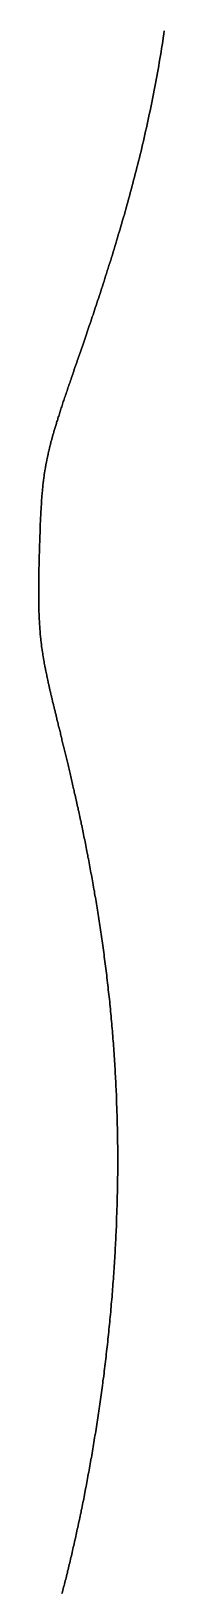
# Model space of a CAD drawing. Header units: inches. Extents: x 130170 to 284068, y 377793 to 804530.
# Drawn here: x 259846.8 to 259855.2, y 743244.7 to 743349.8 of the extents above; entities that cross this region are included whole.
import ezdxf

# ---------------------------------------------------------------- set-up
doc = ezdxf.new("R2010")
doc.units = ezdxf.units.IN
doc.header["$MEASUREMENT"] = 0
doc.layers.add('muni_il', color=7, linetype='Continuous')

msp = doc.modelspace()

# ---------------------------------------------------------------- linework, layer by layer
at = {"layer": 'muni_il'}
for points in [[(259848.36, 743244.63), (259848.39, 743244.73), (259848.42, 743244.84), (259848.44, 743244.94), (259848.47, 743245.05), (259848.5, 743245.16), (259848.52, 743245.26), (259848.55, 743245.37), (259848.58, 743245.48), (259848.61, 743245.59), (259848.63, 743245.69), (259848.66, 743245.8), (259848.69, 743245.91), (259848.72, 743246.02), (259848.74, 743246.14), (259848.77, 743246.25), (259848.8, 743246.36), (259848.82, 743246.47), (259848.85, 743246.58), (259848.88, 743246.7), (259848.91, 743246.81), (259848.93, 743246.93), (259848.96, 743247.04), (259848.99, 743247.16), (259849.02, 743247.27), (259849.04, 743247.39), (259849.07, 743247.51), (259849.1, 743247.62), (259849.12, 743247.74), (259849.15, 743247.86), (259849.18, 743247.98), (259849.21, 743248.1), (259849.23, 743248.22), (259849.26, 743248.34), (259849.29, 743248.46), (259849.31, 743248.59), (259849.34, 743248.71), (259849.37, 743248.83), (259849.39, 743248.96), (259849.42, 743249.08), (259849.45, 743249.2), (259849.48, 743249.33), (259849.5, 743249.46), (259849.53, 743249.58), (259849.56, 743249.71), (259849.58, 743249.84), (259849.61, 743249.97), (259849.64, 743250.09), (259849.66, 743250.22), (259849.69, 743250.35), (259849.72, 743250.48), (259849.74, 743250.61), (259849.77, 743250.75), (259849.8, 743250.88), (259849.82, 743251.01), (259849.85, 743251.14), (259849.87, 743251.28), (259849.9, 743251.41), (259849.93, 743251.55), (259849.95, 743251.68), (259849.98, 743251.82), (259850.01, 743251.96), (259850.03, 743252.09), (259850.06, 743252.23), (259850.08, 743252.37), (259850.11, 743252.51), (259850.13, 743252.65), (259850.16, 743252.79), (259850.19, 743252.93), (259850.21, 743253.07), (259850.24, 743253.21), (259850.26, 743253.35), (259850.29, 743253.49), (259850.31, 743253.64), (259850.34, 743253.78), (259850.36, 743253.92), (259850.39, 743254.07), (259850.41, 743254.21), (259850.44, 743254.36), (259850.46, 743254.51), (259850.49, 743254.65), (259850.51, 743254.8), (259850.53, 743254.95), (259850.56, 743255.1), (259850.58, 743255.24), (259850.61, 743255.39), (259850.63, 743255.54), (259850.65, 743255.69), (259850.68, 743255.84), (259850.7, 743256), (259850.73, 743256.15), (259850.75, 743256.3), (259850.77, 743256.45), (259850.8, 743256.61), (259850.82, 743256.76), (259850.84, 743256.91), (259850.86, 743257.07), (259850.89, 743257.22), (259850.91, 743257.38), (259850.93, 743257.53), (259850.95, 743257.69), (259850.97, 743257.85), (259851, 743258.01), (259851.02, 743258.16), (259851.04, 743258.32), (259851.06, 743258.48), (259851.08, 743258.64), (259851.1, 743258.8), (259851.12, 743258.96), (259851.15, 743259.12), (259851.17, 743259.28), (259851.19, 743259.44), (259851.21, 743259.6), (259851.23, 743259.76), (259851.25, 743259.93), (259851.27, 743260.09), (259851.29, 743260.25), (259851.31, 743260.42), (259851.33, 743260.58), (259851.34, 743260.74), (259851.36, 743260.91), (259851.38, 743261.07), (259851.4, 743261.24), (259851.42, 743261.4), (259851.44, 743261.57), (259851.45, 743261.74), (259851.47, 743261.9), (259851.49, 743262.07), (259851.51, 743262.24), (259851.52, 743262.4), (259851.54, 743262.57), (259851.56, 743262.74), (259851.57, 743262.91), (259851.59, 743263.08), (259851.61, 743263.25), (259851.62, 743263.42), (259851.64, 743263.59), (259851.65, 743263.76), (259851.67, 743263.93), (259851.68, 743264.1), (259851.7, 743264.27), (259851.71, 743264.44), (259851.73, 743264.61), (259851.74, 743264.78), (259851.75, 743264.95), (259851.77, 743265.12), (259851.78, 743265.3), (259851.79, 743265.47), (259851.81, 743265.64), (259851.82, 743265.81), (259851.83, 743265.99), (259851.84, 743266.16), (259851.86, 743266.33), (259851.87, 743266.51), (259851.88, 743266.68), (259851.89, 743266.85), (259851.9, 743267.03), (259851.91, 743267.2), (259851.92, 743267.38), (259851.93, 743267.55), (259851.94, 743267.73), (259851.95, 743267.9), (259851.96, 743268.08), (259851.97, 743268.25), (259851.98, 743268.43), (259851.99, 743268.6), (259851.99, 743268.78), (259852, 743268.95), (259852.01, 743269.13), (259852.02, 743269.3), (259852.02, 743269.48), (259852.03, 743269.65), (259852.04, 743269.83), (259852.04, 743270.01), (259852.05, 743270.18), (259852.06, 743270.36), (259852.06, 743270.53), (259852.07, 743270.71), (259852.07, 743270.89), (259852.08, 743271.06), (259852.08, 743271.24), (259852.08, 743271.41), (259852.09, 743271.59), (259852.09, 743271.77), (259852.09, 743271.94), (259852.1, 743272.12), (259852.1, 743272.3), (259852.1, 743272.47), (259852.1, 743272.65), (259852.11, 743272.82), (259852.11, 743273), (259852.11, 743273.18), (259852.11, 743273.35), (259852.11, 743273.53), (259852.11, 743273.7), (259852.11, 743273.88), (259852.11, 743274.06), (259852.11, 743274.23), (259852.11, 743274.41), (259852.11, 743274.58), (259852.11, 743274.76), (259852.1, 743274.93), (259852.1, 743275.11), (259852.1, 743275.29), (259852.1, 743275.46), (259852.09, 743275.64), (259852.09, 743275.81), (259852.09, 743275.99), (259852.08, 743276.16), (259852.08, 743276.34), (259852.08, 743276.51), (259852.07, 743276.68), (259852.07, 743276.86), (259852.06, 743277.03), (259852.06, 743277.21), (259852.05, 743277.38), (259852.04, 743277.55), (259852.04, 743277.73), (259852.03, 743277.9), (259852.02, 743278.07), (259852.02, 743278.25), (259852.01, 743278.42), (259852, 743278.59), (259851.99, 743278.76), (259851.99, 743278.94), (259851.98, 743279.11), (259851.97, 743279.28), (259851.96, 743279.45), (259851.95, 743279.62), (259851.94, 743279.79), (259851.93, 743279.96), (259851.92, 743280.13), (259851.91, 743280.3), (259851.9, 743280.47), (259851.89, 743280.64), (259851.88, 743280.81), (259851.87, 743280.98), (259851.85, 743281.15), (259851.84, 743281.32), (259851.83, 743281.49), (259851.82, 743281.66), (259851.8, 743281.82), (259851.79, 743281.99), (259851.78, 743282.16), (259851.76, 743282.33), (259851.75, 743282.49), (259851.74, 743282.66), (259851.72, 743282.82), (259851.71, 743282.99), (259851.69, 743283.16), (259851.68, 743283.32), (259851.66, 743283.49), (259851.65, 743283.65), (259851.63, 743283.81), (259851.62, 743283.98), (259851.6, 743284.14), (259851.58, 743284.3), (259851.57, 743284.47), (259851.55, 743284.63), (259851.53, 743284.79), (259851.52, 743284.95), (259851.5, 743285.11), (259851.48, 743285.27), (259851.46, 743285.43), (259851.44, 743285.59), (259851.43, 743285.75), (259851.41, 743285.91), (259851.39, 743286.07), (259851.37, 743286.23), (259851.35, 743286.39), (259851.33, 743286.55), (259851.31, 743286.7), (259851.29, 743286.86), (259851.27, 743287.02), (259851.25, 743287.17), (259851.23, 743287.33), (259851.21, 743287.48), (259851.19, 743287.64), (259851.17, 743287.79), (259851.15, 743287.95), (259851.13, 743288.1), (259851.11, 743288.25), (259851.09, 743288.4), (259851.07, 743288.56), (259851.04, 743288.71), (259851.02, 743288.86), (259851, 743289.01), (259850.98, 743289.16), (259850.96, 743289.31), (259850.93, 743289.46), (259850.91, 743289.61), (259850.89, 743289.75), (259850.87, 743289.9), (259850.84, 743290.05), (259850.82, 743290.2), (259850.8, 743290.34), (259850.77, 743290.49), (259850.75, 743290.63), (259850.73, 743290.78), (259850.7, 743290.92), (259850.68, 743291.06), (259850.66, 743291.21), (259850.63, 743291.35), (259850.61, 743291.49), (259850.58, 743291.63), (259850.56, 743291.77), (259850.54, 743291.91), (259850.51, 743292.05), (259850.49, 743292.19), (259850.46, 743292.33), (259850.44, 743292.47), (259850.41, 743292.61), (259850.39, 743292.74), (259850.36, 743292.88), (259850.34, 743293.01), (259850.31, 743293.15), (259850.29, 743293.28), (259850.26, 743293.42), (259850.24, 743293.55), (259850.22, 743293.68), (259850.19, 743293.82), (259850.16, 743293.95), (259850.14, 743294.08), (259850.11, 743294.21), (259850.09, 743294.34), (259850.06, 743294.47), (259850.04, 743294.6), (259850.01, 743294.72), (259849.99, 743294.85), (259849.96, 743294.98), (259849.94, 743295.11), (259849.91, 743295.23), (259849.89, 743295.36), (259849.86, 743295.48), (259849.84, 743295.6), (259849.81, 743295.73), (259849.79, 743295.85), (259849.76, 743295.97), (259849.74, 743296.09), (259849.71, 743296.21), (259849.69, 743296.33), (259849.66, 743296.45), (259849.64, 743296.57), (259849.61, 743296.69), (259849.59, 743296.81), (259849.56, 743296.92), (259849.54, 743297.04), (259849.51, 743297.15), (259849.49, 743297.27), (259849.46, 743297.38), (259849.44, 743297.5), (259849.41, 743297.61), (259849.39, 743297.72), (259849.36, 743297.83), (259849.34, 743297.94), (259849.31, 743298.05), (259849.29, 743298.16), (259849.26, 743298.27), (259849.24, 743298.38), (259849.21, 743298.49), (259849.19, 743298.59), (259849.17, 743298.7), (259849.14, 743298.81), (259849.12, 743298.91), (259849.09, 743299.01), (259849.07, 743299.12), (259849.05, 743299.22), (259849.02, 743299.32), (259849, 743299.43), (259848.98, 743299.53), (259848.95, 743299.63), (259848.93, 743299.73), (259848.91, 743299.83), (259848.88, 743299.92), (259848.86, 743300.02), (259848.84, 743300.12), (259848.81, 743300.21), (259848.79, 743300.31), (259848.77, 743300.41), (259848.75, 743300.5), (259848.72, 743300.59), (259848.7, 743300.69), (259848.68, 743300.78), (259848.66, 743300.87), (259848.64, 743300.96), (259848.61, 743301.05), (259848.59, 743301.14), (259848.57, 743301.23), (259848.55, 743301.32), (259848.53, 743301.41), (259848.51, 743301.49), (259848.49, 743301.58), (259848.47, 743301.67), (259848.45, 743301.75), (259848.42, 743301.84), (259848.4, 743301.92), (259848.38, 743302), (259848.36, 743302.09), (259848.34, 743302.17), (259848.32, 743302.25), (259848.3, 743302.33), (259848.28, 743302.41), (259848.26, 743302.49), (259848.25, 743302.57), (259848.23, 743302.65), (259848.21, 743302.73), (259848.19, 743302.81), (259848.17, 743302.88), (259848.15, 743302.96), (259848.13, 743303.03), (259848.11, 743303.11), (259848.1, 743303.18), (259848.08, 743303.26), (259848.06, 743303.33), (259848.04, 743303.4), (259848.02, 743303.47), (259848.01, 743303.55), (259847.99, 743303.62), (259847.97, 743303.69), (259847.96, 743303.76), (259847.94, 743303.83), (259847.92, 743303.89), (259847.91, 743303.96), (259847.89, 743304.03), (259847.87, 743304.1), (259847.86, 743304.16), (259847.84, 743304.23), (259847.83, 743304.29), (259847.81, 743304.36), (259847.79, 743304.42), (259847.78, 743304.49), (259847.76, 743304.55), (259847.75, 743304.61), (259847.73, 743304.68), (259847.72, 743304.74), (259847.7, 743304.8), (259847.69, 743304.86), (259847.68, 743304.92), (259847.66, 743304.98), (259847.65, 743305.04), (259847.63, 743305.1), (259847.62, 743305.16), (259847.61, 743305.21), (259847.59, 743305.27), (259847.58, 743305.33), (259847.57, 743305.38), (259847.55, 743305.44), (259847.54, 743305.5), (259847.53, 743305.55), (259847.52, 743305.61), (259847.5, 743305.66), (259847.49, 743305.71), (259847.48, 743305.77), (259847.47, 743305.82), (259847.46, 743305.87), (259847.44, 743305.93), (259847.43, 743305.98), (259847.42, 743306.03), (259847.41, 743306.08), (259847.4, 743306.13), (259847.39, 743306.18), (259847.38, 743306.23), (259847.37, 743306.28), (259847.36, 743306.33), (259847.35, 743306.38), (259847.34, 743306.43), (259847.33, 743306.47), (259847.32, 743306.52), (259847.31, 743306.57), (259847.3, 743306.62), (259847.29, 743306.66), (259847.28, 743306.71), (259847.27, 743306.76), (259847.26, 743306.8), (259847.25, 743306.85), (259847.24, 743306.89), (259847.23, 743306.94), (259847.22, 743306.98), (259847.21, 743307.03), (259847.21, 743307.07), (259847.2, 743307.11), (259847.19, 743307.16), (259847.18, 743307.2), (259847.17, 743307.24), (259847.17, 743307.29), (259847.16, 743307.33), (259847.15, 743307.37), (259847.14, 743307.41), (259847.14, 743307.45), (259847.13, 743307.49), (259847.12, 743307.54), (259847.11, 743307.58), (259847.11, 743307.62), (259847.1, 743307.66), (259847.09, 743307.7), (259847.09, 743307.74), (259847.08, 743307.78), (259847.07, 743307.82), (259847.07, 743307.86), (259847.06, 743307.9), (259847.06, 743307.94), (259847.05, 743307.97), (259847.04, 743308.01), (259847.04, 743308.05), (259847.03, 743308.09), (259847.03, 743308.13), (259847.02, 743308.17), (259847.02, 743308.2), (259847.01, 743308.24), (259847, 743308.28), (259847, 743308.32), (259846.99, 743308.35), (259846.99, 743308.39), (259846.98, 743308.43), (259846.98, 743308.47), (259846.98, 743308.5), (259846.97, 743308.54), (259846.97, 743308.58), (259846.96, 743308.61), (259846.96, 743308.65), (259846.95, 743308.69), (259846.95, 743308.72), (259846.94, 743308.76), (259846.94, 743308.79), (259846.94, 743308.83), (259846.93, 743308.87), (259846.93, 743308.9), (259846.93, 743308.94), (259846.92, 743308.97), (259846.92, 743309.01), (259846.91, 743309.04), (259846.91, 743309.08), (259846.91, 743309.12), (259846.9, 743309.15), (259846.9, 743309.19), (259846.9, 743309.22), (259846.89, 743309.26), (259846.89, 743309.29), (259846.89, 743309.33), (259846.89, 743309.36), (259846.88, 743309.4), (259846.88, 743309.43), (259846.88, 743309.47), (259846.87, 743309.5), (259846.87, 743309.54), (259846.87, 743309.57), (259846.87, 743309.61), (259846.86, 743309.64), (259846.86, 743309.68), (259846.86, 743309.71), (259846.86, 743309.75), (259846.86, 743309.78), (259846.85, 743309.82), (259846.85, 743309.85), (259846.85, 743309.89), (259846.85, 743309.92), (259846.84, 743309.96), (259846.84, 743309.99), (259846.84, 743310.03), (259846.84, 743310.06), (259846.84, 743310.1), (259846.84, 743310.13), (259846.83, 743310.17), (259846.83, 743310.2), (259846.83, 743310.24), (259846.83, 743310.27), (259846.83, 743310.31), (259846.83, 743310.35), (259846.82, 743310.38), (259846.82, 743310.42), (259846.82, 743310.45), (259846.82, 743310.49), (259846.82, 743310.52), (259846.82, 743310.56), (259846.82, 743310.59), (259846.82, 743310.63), (259846.81, 743310.67), (259846.81, 743310.7), (259846.81, 743310.74), (259846.81, 743310.77), (259846.81, 743310.81), (259846.81, 743310.85), (259846.81, 743310.88), (259846.81, 743310.92), (259846.81, 743310.95), (259846.81, 743310.99), (259846.81, 743311.03), (259846.8, 743311.06), (259846.8, 743311.1), (259846.8, 743311.14), (259846.8, 743311.17), (259846.8, 743311.21), (259846.8, 743311.25), (259846.8, 743311.28), (259846.8, 743311.32), (259846.8, 743311.36), (259846.8, 743311.4), (259846.8, 743311.43), (259846.8, 743311.47), (259846.8, 743311.51), (259846.8, 743311.54), (259846.8, 743311.58), (259846.8, 743311.62), (259846.8, 743311.66), (259846.8, 743311.7), (259846.8, 743311.73), (259846.8, 743311.77), (259846.8, 743311.81), (259846.8, 743311.85), (259846.8, 743311.89), (259846.8, 743311.92), (259846.8, 743311.96), (259846.8, 743312), (259846.8, 743312.04), (259846.8, 743312.08), (259846.8, 743312.12), (259846.8, 743312.15), (259846.8, 743312.19), (259846.8, 743312.23), (259846.8, 743312.27), (259846.8, 743312.31), (259846.8, 743312.35), (259846.8, 743312.39), (259846.8, 743312.43), (259846.8, 743312.47), (259846.8, 743312.51), (259846.8, 743312.55), (259846.8, 743312.59), (259846.8, 743312.63), (259846.8, 743312.67), (259846.8, 743312.7), (259846.8, 743312.74), (259846.8, 743312.78), (259846.8, 743312.82), (259846.8, 743312.87), (259846.8, 743312.91), (259846.8, 743312.95), (259846.8, 743312.99), (259846.8, 743313.03), (259846.8, 743313.07), (259846.8, 743313.11), (259846.81, 743313.15), (259846.81, 743313.19), (259846.81, 743313.23), (259846.81, 743313.27), (259846.81, 743313.31), (259846.81, 743313.35), (259846.81, 743313.39), (259846.81, 743313.43), (259846.81, 743313.47), (259846.81, 743313.52), (259846.81, 743313.56), (259846.81, 743313.6), (259846.81, 743313.64), (259846.81, 743313.68), (259846.81, 743313.72), (259846.82, 743313.76), (259846.82, 743313.81), (259846.82, 743313.85), (259846.82, 743313.89), (259846.82, 743313.93), (259846.82, 743313.97), (259846.82, 743314.01), (259846.82, 743314.06), (259846.82, 743314.1), (259846.82, 743314.14), (259846.82, 743314.18), (259846.83, 743314.22), (259846.83, 743314.27), (259846.83, 743314.31), (259846.83, 743314.35), (259846.83, 743314.39), (259846.83, 743314.43), (259846.83, 743314.48), (259846.83, 743314.52), (259846.83, 743314.56), (259846.83, 743314.6), (259846.84, 743314.64), (259846.84, 743314.69), (259846.84, 743314.73), (259846.84, 743314.77), (259846.84, 743314.81), (259846.84, 743314.86), (259846.84, 743314.9), (259846.84, 743314.94), (259846.84, 743314.98), (259846.85, 743315.03), (259846.85, 743315.07), (259846.85, 743315.11), (259846.85, 743315.15), (259846.85, 743315.19), (259846.85, 743315.24), (259846.85, 743315.28), (259846.85, 743315.32), (259846.86, 743315.36), (259846.86, 743315.41), (259846.86, 743315.45), (259846.86, 743315.49), (259846.86, 743315.53), (259846.86, 743315.58), (259846.86, 743315.62), (259846.87, 743315.66), (259846.87, 743315.7), (259846.87, 743315.75), (259846.87, 743315.79), (259846.87, 743315.83), (259846.87, 743315.87), (259846.87, 743315.91), (259846.88, 743315.96), (259846.88, 743316), (259846.88, 743316.04), (259846.88, 743316.08), (259846.88, 743316.12), (259846.88, 743316.17), (259846.88, 743316.21), (259846.89, 743316.25), (259846.89, 743316.29), (259846.89, 743316.33), (259846.89, 743316.38), (259846.89, 743316.42), (259846.89, 743316.46), (259846.9, 743316.5), (259846.9, 743316.54), (259846.9, 743316.58), (259846.9, 743316.63), (259846.9, 743316.67), (259846.9, 743316.71), (259846.91, 743316.75), (259846.91, 743316.79), (259846.91, 743316.83), (259846.91, 743316.88), (259846.91, 743316.92), (259846.92, 743316.96), (259846.92, 743317), (259846.92, 743317.04), (259846.92, 743317.08), (259846.92, 743317.12), (259846.93, 743317.16), (259846.93, 743317.2), (259846.93, 743317.25), (259846.93, 743317.29), (259846.93, 743317.33), (259846.94, 743317.37), (259846.94, 743317.41), (259846.94, 743317.45), (259846.94, 743317.49), (259846.94, 743317.53), (259846.95, 743317.57), (259846.95, 743317.61), (259846.95, 743317.65), (259846.95, 743317.69), (259846.96, 743317.73), (259846.96, 743317.78), (259846.96, 743317.82), (259846.96, 743317.86), (259846.97, 743317.9), (259846.97, 743317.94), (259846.97, 743317.98), (259846.97, 743318.02), (259846.98, 743318.06), (259846.98, 743318.1), (259846.98, 743318.14), (259846.98, 743318.18), (259846.99, 743318.22), (259846.99, 743318.26), (259846.99, 743318.3), (259847, 743318.34), (259847, 743318.38), (259847, 743318.42), (259847.01, 743318.46), (259847.01, 743318.5), (259847.01, 743318.54), (259847.01, 743318.58), (259847.02, 743318.62), (259847.02, 743318.66), (259847.02, 743318.7), (259847.03, 743318.74), (259847.03, 743318.78), (259847.04, 743318.82), (259847.04, 743318.86), (259847.04, 743318.9), (259847.05, 743318.94), (259847.05, 743318.98), (259847.05, 743319.02), (259847.06, 743319.06), (259847.06, 743319.1), (259847.07, 743319.14), (259847.07, 743319.18), (259847.08, 743319.22), (259847.08, 743319.26), (259847.08, 743319.3), (259847.09, 743319.34), (259847.09, 743319.38), (259847.1, 743319.42), (259847.1, 743319.46), (259847.11, 743319.5), (259847.11, 743319.54), (259847.12, 743319.58), (259847.12, 743319.62), (259847.13, 743319.67), (259847.13, 743319.71), (259847.14, 743319.75), (259847.14, 743319.79), (259847.15, 743319.83), (259847.16, 743319.87), (259847.16, 743319.91), (259847.17, 743319.96), (259847.17, 743320), (259847.18, 743320.04), (259847.19, 743320.08), (259847.19, 743320.12), (259847.2, 743320.17), (259847.21, 743320.21), (259847.21, 743320.25), (259847.22, 743320.3), (259847.23, 743320.34), (259847.24, 743320.38), (259847.24, 743320.43), (259847.25, 743320.47), (259847.26, 743320.51), (259847.27, 743320.56), (259847.27, 743320.6), (259847.28, 743320.65), (259847.29, 743320.69), (259847.3, 743320.74), (259847.31, 743320.78), (259847.32, 743320.83), (259847.33, 743320.88), (259847.34, 743320.92), (259847.35, 743320.97), (259847.36, 743321.02), (259847.37, 743321.06), (259847.38, 743321.11), (259847.39, 743321.16), (259847.4, 743321.21), (259847.41, 743321.25), (259847.42, 743321.3), (259847.43, 743321.35), (259847.44, 743321.4), (259847.45, 743321.45), (259847.46, 743321.5), (259847.47, 743321.55), (259847.49, 743321.61), (259847.5, 743321.66), (259847.51, 743321.71), (259847.53, 743321.76), (259847.54, 743321.82), (259847.55, 743321.87), (259847.57, 743321.92), (259847.58, 743321.98), (259847.59, 743322.03), (259847.61, 743322.09), (259847.62, 743322.14), (259847.64, 743322.2), (259847.65, 743322.26), (259847.67, 743322.32), (259847.68, 743322.37), (259847.7, 743322.43), (259847.72, 743322.49), (259847.73, 743322.55), (259847.75, 743322.61), (259847.77, 743322.67), (259847.79, 743322.74), (259847.8, 743322.8), (259847.82, 743322.86), (259847.84, 743322.93), (259847.86, 743322.99), (259847.88, 743323.06), (259847.9, 743323.12), (259847.92, 743323.19), (259847.94, 743323.26), (259847.96, 743323.32), (259847.98, 743323.39), (259848, 743323.46), (259848.02, 743323.53), (259848.05, 743323.6), (259848.07, 743323.68), (259848.09, 743323.75), (259848.11, 743323.82), (259848.14, 743323.9), (259848.16, 743323.97), (259848.19, 743324.05), (259848.21, 743324.13), (259848.24, 743324.21), (259848.26, 743324.29), (259848.29, 743324.37), (259848.31, 743324.45), (259848.34, 743324.53), (259848.37, 743324.61), (259848.4, 743324.7), (259848.42, 743324.78), (259848.45, 743324.87), (259848.48, 743324.95), (259848.51, 743325.04), (259848.54, 743325.13), (259848.57, 743325.22), (259848.6, 743325.31), (259848.63, 743325.41), (259848.66, 743325.5), (259848.7, 743325.59), (259848.73, 743325.69), (259848.76, 743325.79), (259848.79, 743325.88), (259848.83, 743325.98), (259848.86, 743326.08), (259848.9, 743326.19), (259848.93, 743326.29), (259848.97, 743326.39), (259849, 743326.5), (259849.04, 743326.6), (259849.08, 743326.71), (259849.12, 743326.82), (259849.15, 743326.93), (259849.19, 743327.04), (259849.23, 743327.16), (259849.27, 743327.27), (259849.31, 743327.39), (259849.35, 743327.5), (259849.39, 743327.62), (259849.43, 743327.74), (259849.47, 743327.86), (259849.52, 743327.98), (259849.56, 743328.11), (259849.6, 743328.23), (259849.64, 743328.36), (259849.69, 743328.49), (259849.73, 743328.61), (259849.78, 743328.75), (259849.82, 743328.88), (259849.87, 743329.01), (259849.91, 743329.14), (259849.96, 743329.28), (259850.01, 743329.42), (259850.05, 743329.56), (259850.1, 743329.7), (259850.15, 743329.84), (259850.2, 743329.98), (259850.25, 743330.13), (259850.3, 743330.27), (259850.35, 743330.42), (259850.4, 743330.57), (259850.45, 743330.72), (259850.5, 743330.87), (259850.55, 743331.03), (259850.6, 743331.18), (259850.65, 743331.34), (259850.71, 743331.49), (259850.76, 743331.65), (259850.81, 743331.81), (259850.86, 743331.98), (259850.92, 743332.14), (259850.97, 743332.31), (259851.03, 743332.47), (259851.08, 743332.64), (259851.14, 743332.81), (259851.19, 743332.98), (259851.25, 743333.15), (259851.3, 743333.32), (259851.36, 743333.5), (259851.41, 743333.68), (259851.47, 743333.85), (259851.52, 743334.03), (259851.58, 743334.21), (259851.64, 743334.39), (259851.69, 743334.58), (259851.75, 743334.76), (259851.81, 743334.95), (259851.87, 743335.13), (259851.92, 743335.32), (259851.98, 743335.51), (259852.04, 743335.7), (259852.1, 743335.9), (259852.15, 743336.09), (259852.21, 743336.28), (259852.27, 743336.48), (259852.33, 743336.68), (259852.38, 743336.88), (259852.44, 743337.08), (259852.5, 743337.28), (259852.56, 743337.48), (259852.61, 743337.68), (259852.67, 743337.89), (259852.73, 743338.09), (259852.79, 743338.3), (259852.84, 743338.5), (259852.9, 743338.71), (259852.96, 743338.92), (259853.01, 743339.13), (259853.07, 743339.34), (259853.13, 743339.56), (259853.18, 743339.77), (259853.24, 743339.98), (259853.29, 743340.2), (259853.35, 743340.42), (259853.41, 743340.63), (259853.46, 743340.85), (259853.52, 743341.07), (259853.57, 743341.29), (259853.62, 743341.51), (259853.68, 743341.73), (259853.73, 743341.95), (259853.78, 743342.18), (259853.84, 743342.4), (259853.89, 743342.62), (259853.94, 743342.85), (259853.99, 743343.07), (259854.04, 743343.3), (259854.09, 743343.53), (259854.14, 743343.76), (259854.19, 743343.98), (259854.24, 743344.21), (259854.29, 743344.44), (259854.34, 743344.67), (259854.38, 743344.9), (259854.43, 743345.13), (259854.48, 743345.36), (259854.52, 743345.6), (259854.57, 743345.83), (259854.61, 743346.06), (259854.66, 743346.29), (259854.7, 743346.53), (259854.74, 743346.76), (259854.79, 743347), (259854.83, 743347.23), (259854.87, 743347.47), (259854.91, 743347.7), (259854.95, 743347.94), (259854.99, 743348.17), (259855.03, 743348.41), (259855.07, 743348.65), (259855.1, 743348.88), (259855.14, 743349.12), (259855.17, 743349.36), (259855.21, 743349.6), (259855.24, 743349.83)], [(259855.24, 743349.83), (259855.21, 743349.6), (259855.17, 743349.36), (259855.14, 743349.12), (259855.1, 743348.88), (259855.07, 743348.65), (259855.03, 743348.41), (259854.99, 743348.17), (259854.95, 743347.94), (259854.91, 743347.7), (259854.87, 743347.47), (259854.83, 743347.23), (259854.79, 743347), (259854.74, 743346.76), (259854.7, 743346.53), (259854.66, 743346.29), (259854.61, 743346.06), (259854.57, 743345.83), (259854.52, 743345.6), (259854.48, 743345.36), (259854.43, 743345.13), (259854.38, 743344.9), (259854.34, 743344.67), (259854.29, 743344.44), (259854.24, 743344.21), (259854.19, 743343.98), (259854.14, 743343.76), (259854.09, 743343.53), (259854.04, 743343.3), (259853.99, 743343.07), (259853.94, 743342.85), (259853.89, 743342.62), (259853.84, 743342.4), (259853.78, 743342.18), (259853.73, 743341.95), (259853.68, 743341.73), (259853.62, 743341.51), (259853.57, 743341.29), (259853.52, 743341.07), (259853.46, 743340.85), (259853.41, 743340.63), (259853.35, 743340.42), (259853.29, 743340.2), (259853.24, 743339.98), (259853.18, 743339.77), (259853.13, 743339.56), (259853.07, 743339.34), (259853.01, 743339.13), (259852.96, 743338.92), (259852.9, 743338.71), (259852.84, 743338.5), (259852.79, 743338.3), (259852.73, 743338.09), (259852.67, 743337.89), (259852.61, 743337.68), (259852.56, 743337.48), (259852.5, 743337.28), (259852.44, 743337.08), (259852.38, 743336.88), (259852.33, 743336.68), (259852.27, 743336.48), (259852.21, 743336.28), (259852.15, 743336.09), (259852.1, 743335.9), (259852.04, 743335.7), (259851.98, 743335.51), (259851.92, 743335.32), (259851.87, 743335.13), (259851.81, 743334.95), (259851.75, 743334.76), (259851.69, 743334.58), (259851.64, 743334.39), (259851.58, 743334.21), (259851.52, 743334.03), (259851.47, 743333.85), (259851.41, 743333.68), (259851.36, 743333.5), (259851.3, 743333.32), (259851.25, 743333.15), (259851.19, 743332.98), (259851.14, 743332.81), (259851.08, 743332.64), (259851.03, 743332.47), (259850.97, 743332.31), (259850.92, 743332.14), (259850.86, 743331.98), (259850.81, 743331.81), (259850.76, 743331.65), (259850.71, 743331.49), (259850.65, 743331.34), (259850.6, 743331.18), (259850.55, 743331.03), (259850.5, 743330.87), (259850.45, 743330.72), (259850.4, 743330.57), (259850.35, 743330.42), (259850.3, 743330.27), (259850.25, 743330.13), (259850.2, 743329.98), (259850.15, 743329.84), (259850.1, 743329.7), (259850.05, 743329.56), (259850.01, 743329.42), (259849.96, 743329.28), (259849.91, 743329.14), (259849.87, 743329.01), (259849.82, 743328.88), (259849.78, 743328.75), (259849.73, 743328.61), (259849.69, 743328.49), (259849.64, 743328.36), (259849.6, 743328.23), (259849.56, 743328.11), (259849.52, 743327.98), (259849.47, 743327.86), (259849.43, 743327.74), (259849.39, 743327.62), (259849.35, 743327.5), (259849.31, 743327.39), (259849.27, 743327.27), (259849.23, 743327.16), (259849.19, 743327.04), (259849.15, 743326.93), (259849.12, 743326.82), (259849.08, 743326.71), (259849.04, 743326.6), (259849, 743326.5), (259848.97, 743326.39), (259848.93, 743326.29), (259848.9, 743326.19), (259848.86, 743326.08), (259848.83, 743325.98), (259848.79, 743325.88), (259848.76, 743325.79), (259848.73, 743325.69), (259848.7, 743325.59), (259848.66, 743325.5), (259848.63, 743325.41), (259848.6, 743325.31), (259848.57, 743325.22), (259848.54, 743325.13), (259848.51, 743325.04), (259848.48, 743324.95), (259848.45, 743324.87), (259848.42, 743324.78), (259848.4, 743324.7), (259848.37, 743324.61), (259848.34, 743324.53), (259848.31, 743324.45), (259848.29, 743324.37), (259848.26, 743324.29), (259848.24, 743324.21), (259848.21, 743324.13), (259848.19, 743324.05), (259848.16, 743323.97), (259848.14, 743323.9), (259848.11, 743323.82), (259848.09, 743323.75), (259848.07, 743323.68), (259848.05, 743323.6), (259848.02, 743323.53), (259848, 743323.46), (259847.98, 743323.39), (259847.96, 743323.32), (259847.94, 743323.26), (259847.92, 743323.19), (259847.9, 743323.12), (259847.88, 743323.06), (259847.86, 743322.99), (259847.84, 743322.93), (259847.82, 743322.86), (259847.8, 743322.8), (259847.79, 743322.74), (259847.77, 743322.67), (259847.75, 743322.61), (259847.73, 743322.55), (259847.72, 743322.49), (259847.7, 743322.43), (259847.68, 743322.37), (259847.67, 743322.32), (259847.65, 743322.26), (259847.64, 743322.2), (259847.62, 743322.14), (259847.61, 743322.09), (259847.59, 743322.03), (259847.58, 743321.98), (259847.57, 743321.92), (259847.55, 743321.87), (259847.54, 743321.82), (259847.53, 743321.76), (259847.51, 743321.71), (259847.5, 743321.66), (259847.49, 743321.61), (259847.47, 743321.55), (259847.46, 743321.5), (259847.45, 743321.45), (259847.44, 743321.4), (259847.43, 743321.35), (259847.42, 743321.3), (259847.41, 743321.25), (259847.4, 743321.21), (259847.39, 743321.16), (259847.38, 743321.11), (259847.37, 743321.06), (259847.36, 743321.02), (259847.35, 743320.97), (259847.34, 743320.92), (259847.33, 743320.88), (259847.32, 743320.83), (259847.31, 743320.78), (259847.3, 743320.74), (259847.29, 743320.69), (259847.28, 743320.65), (259847.27, 743320.6), (259847.27, 743320.56), (259847.26, 743320.51), (259847.25, 743320.47), (259847.24, 743320.43), (259847.24, 743320.38), (259847.23, 743320.34), (259847.22, 743320.3), (259847.21, 743320.25), (259847.21, 743320.21), (259847.2, 743320.17), (259847.19, 743320.12), (259847.19, 743320.08), (259847.18, 743320.04), (259847.17, 743320), (259847.17, 743319.96), (259847.16, 743319.91), (259847.16, 743319.87), (259847.15, 743319.83), (259847.14, 743319.79), (259847.14, 743319.75), (259847.13, 743319.71), (259847.13, 743319.67), (259847.12, 743319.62), (259847.12, 743319.58), (259847.11, 743319.54), (259847.11, 743319.5), (259847.1, 743319.46), (259847.1, 743319.42), (259847.09, 743319.38), (259847.09, 743319.34), (259847.08, 743319.3), (259847.08, 743319.26), (259847.08, 743319.22), (259847.07, 743319.18), (259847.07, 743319.14), (259847.06, 743319.1), (259847.06, 743319.06), (259847.05, 743319.02), (259847.05, 743318.98), (259847.05, 743318.94), (259847.04, 743318.9), (259847.04, 743318.86), (259847.04, 743318.82), (259847.03, 743318.78), (259847.03, 743318.74), (259847.02, 743318.7), (259847.02, 743318.66), (259847.02, 743318.62), (259847.01, 743318.58), (259847.01, 743318.54), (259847.01, 743318.5), (259847.01, 743318.46), (259847, 743318.42), (259847, 743318.38), (259847, 743318.34), (259846.99, 743318.3), (259846.99, 743318.26), (259846.99, 743318.22), (259846.98, 743318.18), (259846.98, 743318.14), (259846.98, 743318.1), (259846.98, 743318.06), (259846.97, 743318.02), (259846.97, 743317.98), (259846.97, 743317.94), (259846.97, 743317.9), (259846.96, 743317.86), (259846.96, 743317.82), (259846.96, 743317.78), (259846.96, 743317.73), (259846.95, 743317.69), (259846.95, 743317.65), (259846.95, 743317.61), (259846.95, 743317.57), (259846.94, 743317.53), (259846.94, 743317.49), (259846.94, 743317.45), (259846.94, 743317.41), (259846.94, 743317.37), (259846.93, 743317.33), (259846.93, 743317.29), (259846.93, 743317.25), (259846.93, 743317.2), (259846.93, 743317.16), (259846.92, 743317.12), (259846.92, 743317.08), (259846.92, 743317.04), (259846.92, 743317), (259846.92, 743316.96), (259846.91, 743316.92), (259846.91, 743316.88), (259846.91, 743316.83), (259846.91, 743316.79), (259846.91, 743316.75), (259846.9, 743316.71), (259846.9, 743316.67), (259846.9, 743316.63), (259846.9, 743316.58), (259846.9, 743316.54), (259846.9, 743316.5), (259846.89, 743316.46), (259846.89, 743316.42), (259846.89, 743316.38), (259846.89, 743316.33), (259846.89, 743316.29), (259846.89, 743316.25), (259846.88, 743316.21), (259846.88, 743316.17), (259846.88, 743316.12), (259846.88, 743316.08), (259846.88, 743316.04), (259846.88, 743316), (259846.88, 743315.96), (259846.87, 743315.91), (259846.87, 743315.87), (259846.87, 743315.83), (259846.87, 743315.79), (259846.87, 743315.75), (259846.87, 743315.7), (259846.87, 743315.66), (259846.86, 743315.62), (259846.86, 743315.58), (259846.86, 743315.53), (259846.86, 743315.49), (259846.86, 743315.45), (259846.86, 743315.41), (259846.86, 743315.36), (259846.85, 743315.32), (259846.85, 743315.28), (259846.85, 743315.24), (259846.85, 743315.19), (259846.85, 743315.15), (259846.85, 743315.11), (259846.85, 743315.07), (259846.85, 743315.03), (259846.84, 743314.98), (259846.84, 743314.94), (259846.84, 743314.9), (259846.84, 743314.86), (259846.84, 743314.81), (259846.84, 743314.77), (259846.84, 743314.73), (259846.84, 743314.69), (259846.84, 743314.64), (259846.83, 743314.6), (259846.83, 743314.56), (259846.83, 743314.52), (259846.83, 743314.48), (259846.83, 743314.43), (259846.83, 743314.39), (259846.83, 743314.35), (259846.83, 743314.31), (259846.83, 743314.27), (259846.83, 743314.22), (259846.82, 743314.18), (259846.82, 743314.14), (259846.82, 743314.1), (259846.82, 743314.06), (259846.82, 743314.01), (259846.82, 743313.97), (259846.82, 743313.93), (259846.82, 743313.89), (259846.82, 743313.85), (259846.82, 743313.81), (259846.82, 743313.76), (259846.81, 743313.72), (259846.81, 743313.68), (259846.81, 743313.64), (259846.81, 743313.6), (259846.81, 743313.56), (259846.81, 743313.52), (259846.81, 743313.47), (259846.81, 743313.43), (259846.81, 743313.39), (259846.81, 743313.35), (259846.81, 743313.31), (259846.81, 743313.27), (259846.81, 743313.23), (259846.81, 743313.19), (259846.81, 743313.15), (259846.8, 743313.11), (259846.8, 743313.07), (259846.8, 743313.03), (259846.8, 743312.99), (259846.8, 743312.95), (259846.8, 743312.91), (259846.8, 743312.87), (259846.8, 743312.82), (259846.8, 743312.78), (259846.8, 743312.74), (259846.8, 743312.7), (259846.8, 743312.67), (259846.8, 743312.63), (259846.8, 743312.59), (259846.8, 743312.55), (259846.8, 743312.51), (259846.8, 743312.47), (259846.8, 743312.43), (259846.8, 743312.39), (259846.8, 743312.35), (259846.8, 743312.31), (259846.8, 743312.27), (259846.8, 743312.23), (259846.8, 743312.19), (259846.8, 743312.15), (259846.8, 743312.12), (259846.8, 743312.08), (259846.8, 743312.04), (259846.8, 743312), (259846.8, 743311.96), (259846.8, 743311.92), (259846.8, 743311.89), (259846.8, 743311.85), (259846.8, 743311.81), (259846.8, 743311.77), (259846.8, 743311.73), (259846.8, 743311.7), (259846.8, 743311.66), (259846.8, 743311.62), (259846.8, 743311.58), (259846.8, 743311.54), (259846.8, 743311.51), (259846.8, 743311.47), (259846.8, 743311.43), (259846.8, 743311.4), (259846.8, 743311.36), (259846.8, 743311.32), (259846.8, 743311.28), (259846.8, 743311.25), (259846.8, 743311.21), (259846.8, 743311.17), (259846.8, 743311.14), (259846.8, 743311.1), (259846.8, 743311.06), (259846.81, 743311.03), (259846.81, 743310.99), (259846.81, 743310.95), (259846.81, 743310.92), (259846.81, 743310.88), (259846.81, 743310.85), (259846.81, 743310.81), (259846.81, 743310.77), (259846.81, 743310.74), (259846.81, 743310.7), (259846.81, 743310.67), (259846.82, 743310.63), (259846.82, 743310.59), (259846.82, 743310.56), (259846.82, 743310.52), (259846.82, 743310.49), (259846.82, 743310.45), (259846.82, 743310.42), (259846.82, 743310.38), (259846.83, 743310.35), (259846.83, 743310.31), (259846.83, 743310.27), (259846.83, 743310.24), (259846.83, 743310.2), (259846.83, 743310.17), (259846.84, 743310.13), (259846.84, 743310.1), (259846.84, 743310.06), (259846.84, 743310.03), (259846.84, 743309.99), (259846.84, 743309.96), (259846.85, 743309.92), (259846.85, 743309.89), (259846.85, 743309.85), (259846.85, 743309.82), (259846.86, 743309.78), (259846.86, 743309.75), (259846.86, 743309.71), (259846.86, 743309.68), (259846.86, 743309.64), (259846.87, 743309.61), (259846.87, 743309.57), (259846.87, 743309.54), (259846.87, 743309.5), (259846.88, 743309.47), (259846.88, 743309.43), (259846.88, 743309.4), (259846.89, 743309.36), (259846.89, 743309.33), (259846.89, 743309.29), (259846.89, 743309.26), (259846.9, 743309.22), (259846.9, 743309.19), (259846.9, 743309.15), (259846.91, 743309.12), (259846.91, 743309.08), (259846.91, 743309.04), (259846.92, 743309.01), (259846.92, 743308.97), (259846.93, 743308.94), (259846.93, 743308.9), (259846.93, 743308.87), (259846.94, 743308.83), (259846.94, 743308.79), (259846.94, 743308.76), (259846.95, 743308.72), (259846.95, 743308.69), (259846.96, 743308.65), (259846.96, 743308.61), (259846.97, 743308.58), (259846.97, 743308.54), (259846.98, 743308.5), (259846.98, 743308.47), (259846.98, 743308.43), (259846.99, 743308.39), (259846.99, 743308.35), (259847, 743308.32), (259847, 743308.28), (259847.01, 743308.24), (259847.02, 743308.2), (259847.02, 743308.17), (259847.03, 743308.13), (259847.03, 743308.09), (259847.04, 743308.05), (259847.04, 743308.01), (259847.05, 743307.97), (259847.06, 743307.94), (259847.06, 743307.9), (259847.07, 743307.86), (259847.07, 743307.82), (259847.08, 743307.78), (259847.09, 743307.74), (259847.09, 743307.7), (259847.1, 743307.66), (259847.11, 743307.62), (259847.11, 743307.58), (259847.12, 743307.54), (259847.13, 743307.49), (259847.14, 743307.45), (259847.14, 743307.41), (259847.15, 743307.37), (259847.16, 743307.33), (259847.17, 743307.29), (259847.17, 743307.24), (259847.18, 743307.2), (259847.19, 743307.16), (259847.2, 743307.11), (259847.21, 743307.07), (259847.21, 743307.03), (259847.22, 743306.98), (259847.23, 743306.94), (259847.24, 743306.89), (259847.25, 743306.85), (259847.26, 743306.8), (259847.27, 743306.76), (259847.28, 743306.71), (259847.29, 743306.66), (259847.3, 743306.62), (259847.31, 743306.57), (259847.32, 743306.52), (259847.33, 743306.47), (259847.34, 743306.43), (259847.35, 743306.38), (259847.36, 743306.33), (259847.37, 743306.28), (259847.38, 743306.23), (259847.39, 743306.18), (259847.4, 743306.13), (259847.41, 743306.08), (259847.42, 743306.03), (259847.43, 743305.98), (259847.44, 743305.93), (259847.46, 743305.87), (259847.47, 743305.82), (259847.48, 743305.77), (259847.49, 743305.71), (259847.5, 743305.66), (259847.52, 743305.61), (259847.53, 743305.55), (259847.54, 743305.5), (259847.55, 743305.44), (259847.57, 743305.38), (259847.58, 743305.33), (259847.59, 743305.27), (259847.61, 743305.21), (259847.62, 743305.16), (259847.63, 743305.1), (259847.65, 743305.04), (259847.66, 743304.98), (259847.68, 743304.92), (259847.69, 743304.86), (259847.7, 743304.8), (259847.72, 743304.74), (259847.73, 743304.68), (259847.75, 743304.61), (259847.76, 743304.55), (259847.78, 743304.49), (259847.79, 743304.42), (259847.81, 743304.36), (259847.83, 743304.29), (259847.84, 743304.23), (259847.86, 743304.16), (259847.87, 743304.1), (259847.89, 743304.03), (259847.91, 743303.96), (259847.92, 743303.89), (259847.94, 743303.83), (259847.96, 743303.76), (259847.97, 743303.69), (259847.99, 743303.62), (259848.01, 743303.55), (259848.02, 743303.47), (259848.04, 743303.4), (259848.06, 743303.33), (259848.08, 743303.26), (259848.1, 743303.18), (259848.11, 743303.11), (259848.13, 743303.03), (259848.15, 743302.96), (259848.17, 743302.88), (259848.19, 743302.81), (259848.21, 743302.73), (259848.23, 743302.65), (259848.25, 743302.57), (259848.26, 743302.49), (259848.28, 743302.41), (259848.3, 743302.33), (259848.32, 743302.25), (259848.34, 743302.17), (259848.36, 743302.09), (259848.38, 743302), (259848.4, 743301.92), (259848.42, 743301.84), (259848.45, 743301.75), (259848.47, 743301.67), (259848.49, 743301.58), (259848.51, 743301.49), (259848.53, 743301.41), (259848.55, 743301.32), (259848.57, 743301.23), (259848.59, 743301.14), (259848.61, 743301.05), (259848.64, 743300.96), (259848.66, 743300.87), (259848.68, 743300.78), (259848.7, 743300.69), (259848.72, 743300.59), (259848.75, 743300.5), (259848.77, 743300.41), (259848.79, 743300.31), (259848.81, 743300.21), (259848.84, 743300.12), (259848.86, 743300.02), (259848.88, 743299.92), (259848.91, 743299.83), (259848.93, 743299.73), (259848.95, 743299.63), (259848.98, 743299.53), (259849, 743299.43), (259849.02, 743299.32), (259849.05, 743299.22), (259849.07, 743299.12), (259849.09, 743299.01), (259849.12, 743298.91), (259849.14, 743298.81), (259849.17, 743298.7), (259849.19, 743298.59), (259849.21, 743298.49), (259849.24, 743298.38), (259849.26, 743298.27), (259849.29, 743298.16), (259849.31, 743298.05), (259849.34, 743297.94), (259849.36, 743297.83), (259849.39, 743297.72), (259849.41, 743297.61), (259849.44, 743297.5), (259849.46, 743297.38), (259849.49, 743297.27), (259849.51, 743297.15), (259849.54, 743297.04), (259849.56, 743296.92), (259849.59, 743296.81), (259849.61, 743296.69), (259849.64, 743296.57), (259849.66, 743296.45), (259849.69, 743296.33), (259849.71, 743296.21), (259849.74, 743296.09), (259849.76, 743295.97), (259849.79, 743295.85), (259849.81, 743295.73), (259849.84, 743295.6), (259849.86, 743295.48), (259849.89, 743295.36), (259849.91, 743295.23), (259849.94, 743295.11), (259849.96, 743294.98), (259849.99, 743294.85), (259850.01, 743294.72), (259850.04, 743294.6), (259850.06, 743294.47), (259850.09, 743294.34), (259850.11, 743294.21), (259850.14, 743294.08), (259850.16, 743293.95), (259850.19, 743293.82), (259850.22, 743293.68), (259850.24, 743293.55), (259850.26, 743293.42), (259850.29, 743293.28), (259850.31, 743293.15), (259850.34, 743293.01), (259850.36, 743292.88), (259850.39, 743292.74), (259850.41, 743292.61), (259850.44, 743292.47), (259850.46, 743292.33), (259850.49, 743292.19), (259850.51, 743292.05), (259850.54, 743291.91), (259850.56, 743291.77), (259850.58, 743291.63), (259850.61, 743291.49), (259850.63, 743291.35), (259850.66, 743291.21), (259850.68, 743291.06), (259850.7, 743290.92), (259850.73, 743290.78), (259850.75, 743290.63), (259850.77, 743290.49), (259850.8, 743290.34), (259850.82, 743290.2), (259850.84, 743290.05), (259850.87, 743289.9), (259850.89, 743289.75), (259850.91, 743289.61), (259850.93, 743289.46), (259850.96, 743289.31), (259850.98, 743289.16), (259851, 743289.01), (259851.02, 743288.86), (259851.04, 743288.71), (259851.07, 743288.56), (259851.09, 743288.4), (259851.11, 743288.25), (259851.13, 743288.1), (259851.15, 743287.95), (259851.17, 743287.79), (259851.19, 743287.64), (259851.21, 743287.48), (259851.23, 743287.33), (259851.25, 743287.17), (259851.27, 743287.02), (259851.29, 743286.86), (259851.31, 743286.7), (259851.33, 743286.55), (259851.35, 743286.39), (259851.37, 743286.23), (259851.39, 743286.07), (259851.41, 743285.91), (259851.43, 743285.75), (259851.44, 743285.59), (259851.46, 743285.43), (259851.48, 743285.27), (259851.5, 743285.11), (259851.52, 743284.95), (259851.53, 743284.79), (259851.55, 743284.63), (259851.57, 743284.47), (259851.58, 743284.3), (259851.6, 743284.14), (259851.62, 743283.98), (259851.63, 743283.81), (259851.65, 743283.65), (259851.66, 743283.49), (259851.68, 743283.32), (259851.69, 743283.16), (259851.71, 743282.99), (259851.72, 743282.82), (259851.74, 743282.66), (259851.75, 743282.49), (259851.76, 743282.33), (259851.78, 743282.16), (259851.79, 743281.99), (259851.8, 743281.82), (259851.82, 743281.66), (259851.83, 743281.49), (259851.84, 743281.32), (259851.85, 743281.15), (259851.87, 743280.98), (259851.88, 743280.81), (259851.89, 743280.64), (259851.9, 743280.47), (259851.91, 743280.3), (259851.92, 743280.13), (259851.93, 743279.96), (259851.94, 743279.79), (259851.95, 743279.62), (259851.96, 743279.45), (259851.97, 743279.28), (259851.98, 743279.11), (259851.99, 743278.94), (259851.99, 743278.76), (259852, 743278.59), (259852.01, 743278.42), (259852.02, 743278.25), (259852.02, 743278.07), (259852.03, 743277.9), (259852.04, 743277.73), (259852.04, 743277.55), (259852.05, 743277.38), (259852.06, 743277.21), (259852.06, 743277.03), (259852.07, 743276.86), (259852.07, 743276.68), (259852.08, 743276.51), (259852.08, 743276.34), (259852.08, 743276.16), (259852.09, 743275.99), (259852.09, 743275.81), (259852.09, 743275.64), (259852.1, 743275.46), (259852.1, 743275.29), (259852.1, 743275.11), (259852.1, 743274.93), (259852.11, 743274.76), (259852.11, 743274.58), (259852.11, 743274.41), (259852.11, 743274.23), (259852.11, 743274.06), (259852.11, 743273.88), (259852.11, 743273.7), (259852.11, 743273.53), (259852.11, 743273.35), (259852.11, 743273.18), (259852.11, 743273), (259852.11, 743272.82), (259852.1, 743272.65), (259852.1, 743272.47), (259852.1, 743272.3), (259852.1, 743272.12), (259852.09, 743271.94), (259852.09, 743271.77), (259852.09, 743271.59), (259852.08, 743271.41), (259852.08, 743271.24), (259852.08, 743271.06), (259852.07, 743270.89), (259852.07, 743270.71), (259852.06, 743270.53), (259852.06, 743270.36), (259852.05, 743270.18), (259852.04, 743270.01), (259852.04, 743269.83), (259852.03, 743269.65), (259852.02, 743269.48), (259852.02, 743269.3), (259852.01, 743269.13), (259852, 743268.95), (259851.99, 743268.78), (259851.99, 743268.6), (259851.98, 743268.43), (259851.97, 743268.25), (259851.96, 743268.08), (259851.95, 743267.9), (259851.94, 743267.73), (259851.93, 743267.55), (259851.92, 743267.38), (259851.91, 743267.2), (259851.9, 743267.03), (259851.89, 743266.85), (259851.88, 743266.68), (259851.87, 743266.51), (259851.86, 743266.33), (259851.84, 743266.16), (259851.83, 743265.99), (259851.82, 743265.81), (259851.81, 743265.64), (259851.79, 743265.47), (259851.78, 743265.3), (259851.77, 743265.12), (259851.75, 743264.95), (259851.74, 743264.78), (259851.73, 743264.61), (259851.71, 743264.44), (259851.7, 743264.27), (259851.68, 743264.1), (259851.67, 743263.93), (259851.65, 743263.76), (259851.64, 743263.59), (259851.62, 743263.42), (259851.61, 743263.25), (259851.59, 743263.08), (259851.57, 743262.91), (259851.56, 743262.74), (259851.54, 743262.57), (259851.52, 743262.4), (259851.51, 743262.24), (259851.49, 743262.07), (259851.47, 743261.9), (259851.45, 743261.74), (259851.44, 743261.57), (259851.42, 743261.4), (259851.4, 743261.24), (259851.38, 743261.07), (259851.36, 743260.91), (259851.34, 743260.74), (259851.33, 743260.58), (259851.31, 743260.42), (259851.29, 743260.25), (259851.27, 743260.09), (259851.25, 743259.93), (259851.23, 743259.76), (259851.21, 743259.6), (259851.19, 743259.44), (259851.17, 743259.28), (259851.15, 743259.12), (259851.12, 743258.96), (259851.1, 743258.8), (259851.08, 743258.64), (259851.06, 743258.48), (259851.04, 743258.32), (259851.02, 743258.16), (259851, 743258.01), (259850.97, 743257.85), (259850.95, 743257.69), (259850.93, 743257.53), (259850.91, 743257.38), (259850.89, 743257.22), (259850.86, 743257.07), (259850.84, 743256.91), (259850.82, 743256.76), (259850.8, 743256.61), (259850.77, 743256.45), (259850.75, 743256.3), (259850.73, 743256.15), (259850.7, 743256), (259850.68, 743255.84), (259850.65, 743255.69), (259850.63, 743255.54), (259850.61, 743255.39), (259850.58, 743255.24), (259850.56, 743255.1), (259850.53, 743254.95), (259850.51, 743254.8), (259850.49, 743254.65), (259850.46, 743254.51), (259850.44, 743254.36), (259850.41, 743254.21), (259850.39, 743254.07), (259850.36, 743253.92), (259850.34, 743253.78), (259850.31, 743253.64), (259850.29, 743253.49), (259850.26, 743253.35), (259850.24, 743253.21), (259850.21, 743253.07), (259850.19, 743252.93), (259850.16, 743252.79), (259850.13, 743252.65), (259850.11, 743252.51), (259850.08, 743252.37), (259850.06, 743252.23), (259850.03, 743252.09), (259850.01, 743251.96), (259849.98, 743251.82), (259849.95, 743251.68), (259849.93, 743251.55), (259849.9, 743251.41), (259849.87, 743251.28), (259849.85, 743251.14), (259849.82, 743251.01), (259849.8, 743250.88), (259849.77, 743250.75), (259849.74, 743250.61), (259849.72, 743250.48), (259849.69, 743250.35), (259849.66, 743250.22), (259849.64, 743250.09), (259849.61, 743249.97), (259849.58, 743249.84), (259849.56, 743249.71), (259849.53, 743249.58), (259849.5, 743249.46), (259849.48, 743249.33), (259849.45, 743249.2), (259849.42, 743249.08), (259849.39, 743248.96), (259849.37, 743248.83), (259849.34, 743248.71), (259849.31, 743248.59), (259849.29, 743248.46), (259849.26, 743248.34), (259849.23, 743248.22), (259849.21, 743248.1), (259849.18, 743247.98), (259849.15, 743247.86), (259849.12, 743247.74), (259849.1, 743247.62), (259849.07, 743247.51), (259849.04, 743247.39), (259849.02, 743247.27), (259848.99, 743247.16), (259848.96, 743247.04), (259848.93, 743246.93), (259848.91, 743246.81), (259848.88, 743246.7), (259848.85, 743246.58), (259848.82, 743246.47), (259848.8, 743246.36), (259848.77, 743246.25), (259848.74, 743246.14), (259848.72, 743246.02), (259848.69, 743245.91), (259848.66, 743245.8), (259848.63, 743245.69), (259848.61, 743245.59), (259848.58, 743245.48), (259848.55, 743245.37), (259848.52, 743245.26), (259848.5, 743245.16), (259848.47, 743245.05), (259848.44, 743244.94), (259848.42, 743244.84), (259848.39, 743244.73), (259848.36, 743244.63)]]:
    msp.add_lwpolyline(points, dxfattribs=at)

doc.saveas('drawing.dxf')
